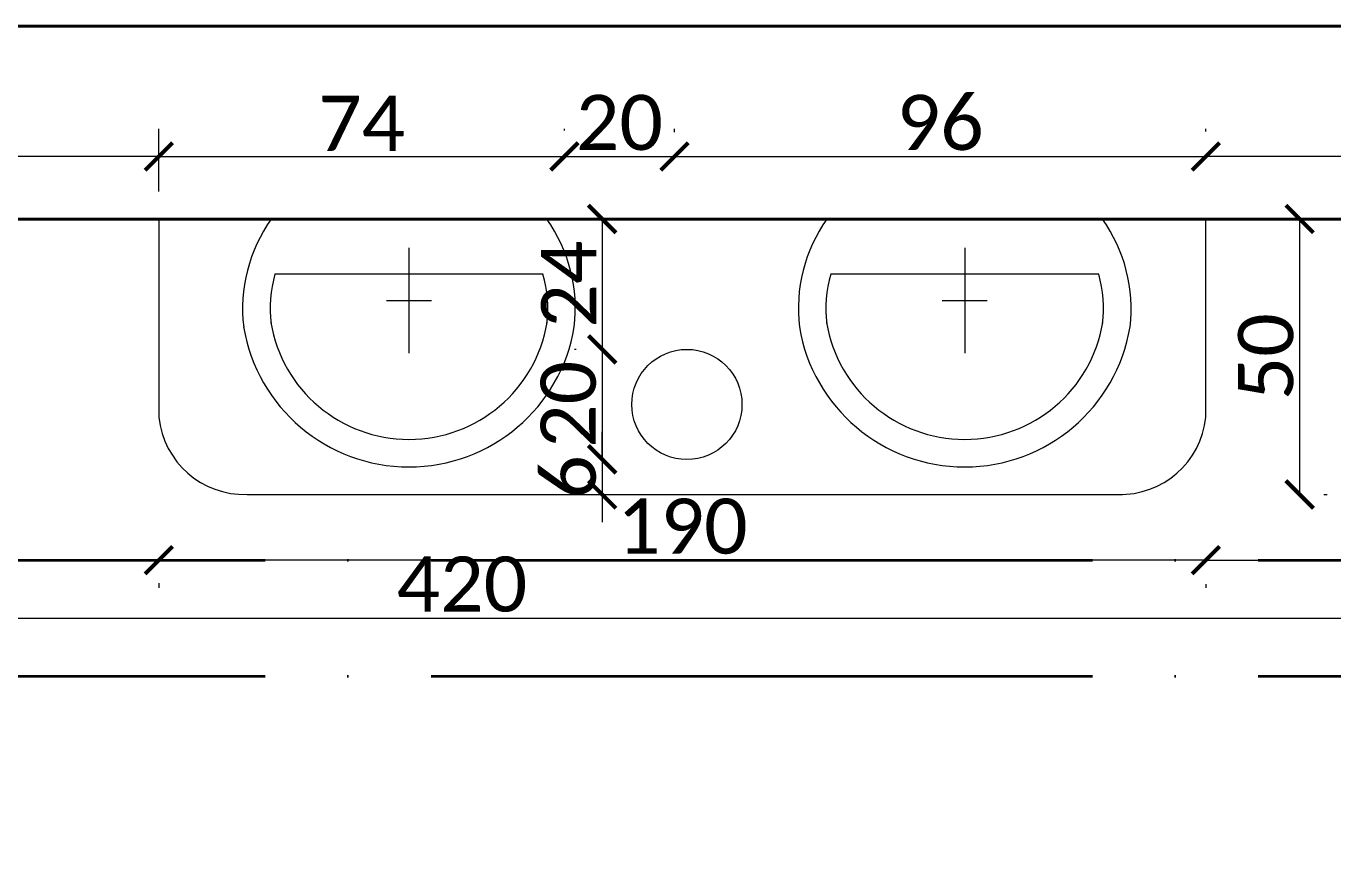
# Model space of a CAD drawing. Header units: centimetres. Extents: x -26724 to 60145, y -23645 to 6771.
# Drawn here: x 312.6 to 549.7, y 4872.2 to 5025 of the extents above; entities that cross this region are included whole.
import ezdxf

# ---------------------------------------------------------------- set-up
doc = ezdxf.new("R2010")
doc.units = ezdxf.units.CM
for name, pattern in [('ACAD_ISO04W100', [30, 24, -3, 0, -3]), ('AUSGEZOGEN', [0]), ('PUNKT2_S9', [0.35, 0.15, -0.1, 0, -0.1])]:
    doc.linetypes.add(name, pattern=pattern)
for name, color, linetype, lineweight in [('2.IZGLED', 7, 'Continuous', 13), ('4.KOTE', 88, 'Continuous', 15), ('namjestaj', 150, 'Continuous', 5), ('vrata', 83, 'Continuous', 18), ('XR$5$Wand Mauerwerk nicht tragend', 252, 'PUNKT2_S9', 13), ('zid', 7, 'Continuous', 40)]:
    doc.layers.add(name, color=color, linetype=linetype, lineweight=lineweight)
doc.layers.add('IZGLED 2', color=253, linetype='Continuous', lineweight=9, true_color=0x828282)
doc.styles.get("Standard").update_dxf_attribs({"font": 'calibri.ttf'})
doc.dimstyles.new('ja 1 50', dxfattribs={"dimtxt": 10, "dimasz": 5, "dimexe": 5, "dimexo": 5, "dimgap": 1, "dimtad": 1, "dimdec": 0, "dimtxsty": 'Standard', "dimblk": 'ARCHTICK', "dimcen": 2.5, "dimclrd": 256, "dimclrt": 7, "dimadec": 0, "dimazin": 0, "dimtfac": 1, "dimtdec": 0, "dimtix": 1, "dimtmove": 1, "dimatfit": 3, "dimldrblk": 'ARCHTICK', "dimfxl": 10, "dimfxlon": 1, "dimlwd": 0, "dimlwe": 9, "dimarcsym": 0})

# ---------------------------------------------------------------- blocks, each defined once
blk = doc.blocks.new('_ArchTick')
at = {"color": 0, "linetype": 'ByBlock', "const_width": 0.15}
blk.add_lwpolyline([(-0.5, -0.5), (0.5, 0.5)], dxfattribs=at)
blk = doc.blocks.new('*D2216')
at = {"layer": '4.KOTE', "lineweight": 0, "transparency": 16777216}
blk.add_line((181.69, 4917.54), (601.69, 4917.54), dxfattribs=at)
at = {"layer": '4.KOTE', "color": 0, "lineweight": 9, "transparency": 16777216}
for p, q in [((181.69, 4912.96), (181.69, 4912.54)), ((601.69, 4912.96), (601.69, 4912.54))]:
    blk.add_line(p, q, dxfattribs=at)
at = {"layer": 'Defpoints', "color": 0, "transparency": 16777216}
for p in [(181.69, 4946.35, 1216.69), (601.69, 4946.35, 1216.69), (601.69, 4917.54)]:
    blk.add_point(p, dxfattribs=at)
at = {"layer": '4.KOTE', "lineweight": 0, "transparency": 16777216, "xscale": 5, "yscale": 5, "zscale": 5, "rotation": 180}
blk.add_blockref('_ArchTick', (181.69, 4917.54), dxfattribs=at)
at = {"layer": '4.KOTE', "lineweight": 0, "transparency": 16777216, "xscale": 5, "yscale": 5, "zscale": 5}
blk.add_blockref('_ArchTick', (601.69, 4917.54), dxfattribs=at)
at = {"layer": '4.KOTE', "color": 7, "transparency": 16777216, "insert": (391.69, 4923.66), "char_height": 10, "attachment_point": 5}
blk.add_mtext('420', dxfattribs=at)
blk = doc.blocks.new('*D2302')
at = {"layer": '4.KOTE', "color": 0, "lineweight": 9, "transparency": 16777216}
for p, q in [((233.94, 4989.96), (232.91, 4989.96)), ((234.06, 4874.96), (232.91, 4874.96))]:
    blk.add_line(p, q, dxfattribs=at)
at = {"layer": '4.KOTE', "lineweight": 0, "transparency": 16777216}
blk.add_line((237.91, 4989.96), (237.91, 4874.96), dxfattribs=at)
at = {"layer": 'Defpoints', "color": 0, "transparency": 16777216}
for p in [(316.45, 4989.96, 1216.69), (237.91, 4874.96), (326.69, 4874.96, 1216.69)]:
    blk.add_point(p, dxfattribs=at)
at = {"layer": '4.KOTE', "lineweight": 0, "transparency": 16777216, "xscale": 5, "yscale": 5, "zscale": 5}
for p, rotation in [((237.91, 4989.96), 90), ((237.91, 4874.96), 270)]:
    blk.add_blockref('_ArchTick', p, dxfattribs=dict(at, rotation=rotation))
at = {"layer": '4.KOTE', "color": 7, "transparency": 16777216, "insert": (231.82, 4932.46), "char_height": 10, "attachment_point": 5, "rotation": 90}
blk.add_mtext('115', dxfattribs=at)
blk = doc.blocks.new('*D2303')
at = {"layer": '4.KOTE', "lineweight": 0, "transparency": 16777216}
blk.add_line((526.69, 4928.05), (336.69, 4928.05), dxfattribs=at)
at = {"layer": '4.KOTE', "color": 0, "lineweight": 9, "transparency": 16777216}
for p, q in [((336.69, 4923.6), (336.69, 4923.05)), ((526.69, 4923.68), (526.69, 4923.05))]:
    blk.add_line(p, q, dxfattribs=at)
at = {"layer": 'Defpoints', "color": 0, "transparency": 16777216}
for p in [(526.69, 4974.46, 1216.69), (336.69, 4967.98, 1216.69), (336.69, 4928.05)]:
    blk.add_point(p, dxfattribs=at)
at = {"layer": '4.KOTE', "lineweight": 0, "transparency": 16777216, "xscale": 5, "yscale": 5, "zscale": 5, "rotation": 180}
blk.add_blockref('_ArchTick', (336.69, 4928.05), dxfattribs=at)
at = {"layer": '4.KOTE', "lineweight": 0, "transparency": 16777216, "xscale": 5, "yscale": 5, "zscale": 5}
blk.add_blockref('_ArchTick', (526.69, 4928.05), dxfattribs=at)
at = {"layer": '4.KOTE', "color": 7, "transparency": 16777216, "insert": (431.69, 4934.17), "char_height": 10, "attachment_point": 5}
blk.add_mtext('190', dxfattribs=at)
blk = doc.blocks.new('*D2220')
at = {"layer": '4.KOTE', "color": 0, "lineweight": 9, "transparency": 16777216}
for p, q in [((336.69, 5006.09), (336.69, 5006.31)), ((410.29, 5006.04), (410.29, 5006.31))]:
    blk.add_line(p, q, dxfattribs=at)
at = {"layer": '4.KOTE', "lineweight": 0, "transparency": 16777216}
blk.add_line((336.69, 5001.31), (410.29, 5001.31), dxfattribs=at)
at = {"layer": 'Defpoints', "color": 0, "transparency": 16777216}
for p in [(410.29, 5001.31), (336.69, 4988.65, 1216.69), (410.29, 4984.46, 1216.69)]:
    blk.add_point(p, dxfattribs=at)
at = {"layer": '4.KOTE', "lineweight": 0, "transparency": 16777216, "xscale": 5, "yscale": 5, "zscale": 5, "rotation": 180}
blk.add_blockref('_ArchTick', (336.69, 5001.31), dxfattribs=at)
at = {"layer": '4.KOTE', "lineweight": 0, "transparency": 16777216, "xscale": 5, "yscale": 5, "zscale": 5}
blk.add_blockref('_ArchTick', (410.29, 5001.31), dxfattribs=at)
at = {"layer": '4.KOTE', "color": 7, "transparency": 16777216, "insert": (373.49, 5007.33), "char_height": 10, "attachment_point": 5}
blk.add_mtext('74', dxfattribs=at)
blk = doc.blocks.new('*D2304')
at = {"layer": '4.KOTE', "color": 0, "lineweight": 9, "transparency": 16777216}
for p, q in [((410.29, 5006.04), (410.29, 5006.31)), ((430.26, 5005.74), (430.26, 5006.31))]:
    blk.add_line(p, q, dxfattribs=at)
at = {"layer": '4.KOTE', "lineweight": 0, "transparency": 16777216}
blk.add_line((410.29, 5001.31), (430.26, 5001.31), dxfattribs=at)
at = {"layer": 'Defpoints', "color": 0, "transparency": 16777216}
for p in [(430.26, 5001.31), (410.29, 4984.46, 1216.69), (430.26, 4960.37, 1216.69)]:
    blk.add_point(p, dxfattribs=at)
at = {"layer": '4.KOTE', "lineweight": 0, "transparency": 16777216, "xscale": 5, "yscale": 5, "zscale": 5, "rotation": 180}
blk.add_blockref('_ArchTick', (410.29, 5001.31), dxfattribs=at)
at = {"layer": '4.KOTE', "lineweight": 0, "transparency": 16777216, "xscale": 5, "yscale": 5, "zscale": 5}
blk.add_blockref('_ArchTick', (430.26, 5001.31), dxfattribs=at)
at = {"layer": '4.KOTE', "color": 7, "transparency": 16777216, "insert": (420.27, 5007.43), "char_height": 10, "attachment_point": 5}
blk.add_mtext('20', dxfattribs=at)
blk = doc.blocks.new('*D2305')
at = {"layer": '4.KOTE', "color": 0, "lineweight": 9, "transparency": 16777216}
for p, q in [((430.26, 5005.74), (430.26, 5006.31)), ((526.69, 5005.85), (526.69, 5006.31))]:
    blk.add_line(p, q, dxfattribs=at)
at = {"layer": '4.KOTE', "lineweight": 0, "transparency": 16777216}
blk.add_line((430.26, 5001.31), (526.69, 5001.31), dxfattribs=at)
at = {"layer": 'Defpoints', "color": 0, "transparency": 16777216}
for p in [(526.69, 5001.31), (526.69, 4969.38, 1216.69), (430.26, 4960.37, 1216.69)]:
    blk.add_point(p, dxfattribs=at)
at = {"layer": '4.KOTE', "lineweight": 0, "transparency": 16777216, "xscale": 5, "yscale": 5, "zscale": 5, "rotation": 180}
blk.add_blockref('_ArchTick', (430.26, 5001.31), dxfattribs=at)
at = {"layer": '4.KOTE', "lineweight": 0, "transparency": 16777216, "xscale": 5, "yscale": 5, "zscale": 5}
blk.add_blockref('_ArchTick', (526.69, 5001.31), dxfattribs=at)
at = {"layer": '4.KOTE', "color": 7, "transparency": 16777216, "insert": (478.48, 5007.43), "char_height": 10, "attachment_point": 5}
blk.add_mtext('96', dxfattribs=at)
blk = doc.blocks.new('*D2385')
at = {"layer": '4.KOTE', "color": 0, "lineweight": 9, "transparency": 16777216}
for p, q in [((526.69, 5006.07), (526.69, 5006.31)), ((601.69, 5006.11), (601.69, 5006.31))]:
    blk.add_line(p, q, dxfattribs=at)
at = {"layer": '4.KOTE', "lineweight": 0, "transparency": 16777216}
blk.add_line((601.69, 5001.31), (526.69, 5001.31), dxfattribs=at)
at = {"layer": 'Defpoints', "color": 0, "transparency": 16777216}
for p in [(526.69, 5001.31), (601.69, 4989.96, 1216.69), (526.69, 4987.48, 1216.69)]:
    blk.add_point(p, dxfattribs=at)
at = {"layer": '4.KOTE', "lineweight": 0, "transparency": 16777216, "xscale": 5, "yscale": 5, "zscale": 5, "rotation": 180}
blk.add_blockref('_ArchTick', (526.69, 5001.31), dxfattribs=at)
at = {"layer": '4.KOTE', "lineweight": 0, "transparency": 16777216, "xscale": 5, "yscale": 5, "zscale": 5}
blk.add_blockref('_ArchTick', (601.69, 5001.31), dxfattribs=at)
at = {"layer": '4.KOTE', "color": 7, "transparency": 16777216, "insert": (564.19, 5007.38), "char_height": 10, "attachment_point": 5}
blk.add_mtext('75', dxfattribs=at)
blk = doc.blocks.new('*D2339')
at = {"layer": '4.KOTE', "color": 0, "lineweight": 9, "transparency": 16777216}
for p, q in [((-18.67, 4968.4), (-18.9, 4968.4)), ((-12.06, 4897.46), (-18.9, 4897.46))]:
    blk.add_line(p, q, dxfattribs=at)
at = {"layer": '4.KOTE', "lineweight": 0, "transparency": 16777216}
blk.add_line((-13.9, 4968.4), (-13.9, 4897.46), dxfattribs=at)
at = {"layer": 'Defpoints', "color": 0, "transparency": 16777216}
for p in [(-0.49, 4968.4, 1216.69), (-13.9, 4897.46), (604.19, 4897.46, 1216.69)]:
    blk.add_point(p, dxfattribs=at)
at = {"layer": '4.KOTE', "lineweight": 0, "transparency": 16777216, "xscale": 5, "yscale": 5, "zscale": 5}
for p, rotation in [((-13.9, 4968.4), 90), ((-13.9, 4897.46), 270)]:
    blk.add_blockref('_ArchTick', p, dxfattribs=dict(at, rotation=rotation))
at = {"layer": '4.KOTE', "color": 7, "transparency": 16777216, "insert": (-19.93, 4932.93), "char_height": 10, "attachment_point": 5, "rotation": 90}
blk.add_mtext('71', dxfattribs=at)
blk = doc.blocks.new('gggggg')
at = {"layer": 'namjestaj'}
for p, q in [((-427.02, 2877.23), (-427.02, 2858.11)), ((-402.7, 2872.44), (-451.34, 2872.44)), ((-431.11, 2867.67), (-422.93, 2867.67))]:
    blk.add_line(p, q, dxfattribs=at)
for centre, radius, start, end in [((-429.01, 2866.13), 28.2, 144.6736, 186.7057), ((-425.03, 2866.13), 28.2, 353.2943, 35.3264), ((-429.01, 2866.13), 23.2, 164.2253, 186.7057), ((-425.03, 2866.13), 23.2, 353.2943, 15.7747), ((-427.02, 2867.86), 30.42, 189.4953, 350.5047), ((-427.02, 2867.86), 25.42, 189.4953, 350.5047)]:
    blk.add_arc(centre, radius, start, end, dxfattribs=at)
blk = doc.blocks.new('*D2819')
at = {"layer": '4.KOTE', "lineweight": 0, "transparency": 16777216}
blk.add_line((181.69, 4928.05), (336.69, 4928.05), dxfattribs=at)
at = {"layer": '4.KOTE', "color": 0, "lineweight": 9, "transparency": 16777216}
for p, q in [((181.69, 4923.87), (181.69, 4923.05)), ((336.69, 4923.87), (336.69, 4923.05))]:
    blk.add_line(p, q, dxfattribs=at)
at = {"layer": 'Defpoints', "color": 0, "transparency": 16777216}
for p in [(181.69, 4989.96, 1216.69), (336.69, 4989.96, 1216.69), (336.69, 4928.05)]:
    blk.add_point(p, dxfattribs=at)
at = {"layer": '4.KOTE', "lineweight": 0, "transparency": 16777216, "xscale": 5, "yscale": 5, "zscale": 5, "rotation": 180}
blk.add_blockref('_ArchTick', (181.69, 4928.05), dxfattribs=at)
at = {"layer": '4.KOTE', "lineweight": 0, "transparency": 16777216, "xscale": 5, "yscale": 5, "zscale": 5}
blk.add_blockref('_ArchTick', (336.69, 4928.05), dxfattribs=at)
at = {"layer": '4.KOTE', "color": 7, "transparency": 16777216, "insert": (259.19, 4934.13), "char_height": 10, "attachment_point": 5}
blk.add_mtext('155', dxfattribs=at)
blk = doc.blocks.new('*D2820')
at = {"layer": '4.KOTE', "lineweight": 0, "transparency": 16777216}
blk.add_line((526.69, 4928.05), (601.69, 4928.05), dxfattribs=at)
at = {"layer": '4.KOTE', "color": 0, "lineweight": 9, "transparency": 16777216}
for p, q in [((526.69, 4923.51), (526.69, 4923.05)), ((601.69, 4923.61), (601.69, 4923.05))]:
    blk.add_line(p, q, dxfattribs=at)
at = {"layer": 'Defpoints', "color": 0, "transparency": 16777216}
for p in [(601.69, 4968.46, 1216.69), (526.69, 4960.02, 1216.69), (601.69, 4928.05)]:
    blk.add_point(p, dxfattribs=at)
at = {"layer": '4.KOTE', "lineweight": 0, "transparency": 16777216, "xscale": 5, "yscale": 5, "zscale": 5, "rotation": 180}
blk.add_blockref('_ArchTick', (526.69, 4928.05), dxfattribs=at)
at = {"layer": '4.KOTE', "lineweight": 0, "transparency": 16777216, "xscale": 5, "yscale": 5, "zscale": 5}
blk.add_blockref('_ArchTick', (601.69, 4928.05), dxfattribs=at)
at = {"layer": '4.KOTE', "color": 7, "transparency": 16777216, "insert": (564.19, 4934.12), "char_height": 10, "attachment_point": 5}
blk.add_mtext('75', dxfattribs=at)
blk = doc.blocks.new('*D2821')
at = {"layer": '4.KOTE', "color": 0, "lineweight": 9, "transparency": 16777216}
for p, q in [((412.38, 4989.96), (412.14, 4989.96)), ((412.39, 4966.3), (412.14, 4966.3))]:
    blk.add_line(p, q, dxfattribs=at)
at = {"layer": '4.KOTE', "lineweight": 0, "transparency": 16777216}
blk.add_line((417.14, 4989.96), (417.14, 4966.3), dxfattribs=at)
at = {"layer": 'Defpoints', "color": 0, "transparency": 16777216}
for p in [(431.69, 4989.96, 1216.69), (417.14, 4966.3), (432.26, 4966.3, 1216.69)]:
    blk.add_point(p, dxfattribs=at)
at = {"layer": '4.KOTE', "lineweight": 0, "transparency": 16777216, "xscale": 5, "yscale": 5, "zscale": 5}
for p, rotation in [((417.14, 4989.96), 90), ((417.14, 4966.3), 270)]:
    blk.add_blockref('_ArchTick', p, dxfattribs=dict(at, rotation=rotation))
at = {"layer": '4.KOTE', "color": 7, "transparency": 16777216, "insert": (411.07, 4978.13), "char_height": 10, "attachment_point": 5, "rotation": 90}
blk.add_mtext('24', dxfattribs=at)
blk = doc.blocks.new('*D2822')
at = {"layer": '4.KOTE', "color": 0, "lineweight": 9, "transparency": 16777216}
for p, q in [((412.39, 4966.3), (412.14, 4966.3)), ((412.4, 4946.34), (412.14, 4946.34))]:
    blk.add_line(p, q, dxfattribs=at)
at = {"layer": '4.KOTE', "lineweight": 0, "transparency": 16777216}
blk.add_line((417.14, 4966.3), (417.14, 4946.34), dxfattribs=at)
at = {"layer": 'Defpoints', "color": 0, "transparency": 16777216}
for p in [(432.26, 4966.3, 1216.69), (417.14, 4946.34), (433.37, 4946.34, 1216.69)]:
    blk.add_point(p, dxfattribs=at)
at = {"layer": '4.KOTE', "lineweight": 0, "transparency": 16777216, "xscale": 5, "yscale": 5, "zscale": 5}
for p, rotation in [((417.14, 4966.3), 90), ((417.14, 4946.34), 270)]:
    blk.add_blockref('_ArchTick', p, dxfattribs=dict(at, rotation=rotation))
at = {"layer": '4.KOTE', "color": 7, "transparency": 16777216, "insert": (411.02, 4956.32), "char_height": 10, "attachment_point": 5, "rotation": 90}
blk.add_mtext('20', dxfattribs=at)
blk = doc.blocks.new('*D2823')
at = {"layer": '4.KOTE', "lineweight": 0, "transparency": 16777216}
for p, q in [((417.14, 4946.34), (417.14, 4951.34)), ((417.14, 4946.34), (417.14, 4939.96)), ((417.14, 4939.96), (417.14, 4934.96))]:
    blk.add_line(p, q, dxfattribs=at)
at = {"layer": '4.KOTE', "color": 0, "lineweight": 9, "transparency": 16777216}
for p, q in [((412.4, 4946.34), (412.14, 4946.34)), ((412.31, 4939.96), (412.14, 4939.96))]:
    blk.add_line(p, q, dxfattribs=at)
at = {"layer": 'Defpoints', "color": 0, "transparency": 16777216}
for p in [(433.37, 4946.34, 1216.69), (417.14, 4939.96), (426.43, 4939.96, 1216.69)]:
    blk.add_point(p, dxfattribs=at)
at = {"layer": '4.KOTE', "lineweight": 0, "transparency": 16777216, "xscale": 5, "yscale": 5, "zscale": 5}
for p, rotation in [((417.14, 4946.34), 270), ((417.14, 4939.96), 90)]:
    blk.add_blockref('_ArchTick', p, dxfattribs=dict(at, rotation=rotation))
at = {"layer": '4.KOTE', "color": 7, "transparency": 16777216, "insert": (411.02, 4943.15), "char_height": 10, "attachment_point": 5, "rotation": 90}
blk.add_mtext('6', dxfattribs=at)
blk = doc.blocks.new('*D2824')
at = {"layer": '4.KOTE', "color": 0, "lineweight": 9, "transparency": 16777216}
for p, q in [((181.69, 4994.96), (181.69, 5006.31)), ((336.69, 4994.96), (336.69, 5006.31))]:
    blk.add_line(p, q, dxfattribs=at)
at = {"layer": '4.KOTE', "lineweight": 0, "transparency": 16777216}
blk.add_line((336.69, 5001.31), (181.69, 5001.31), dxfattribs=at)
at = {"layer": 'Defpoints', "color": 0, "transparency": 16777216}
for p in [(181.69, 5001.31), (181.69, 4989.96, 1216.69), (336.69, 4989.96, 1216.69)]:
    blk.add_point(p, dxfattribs=at)
at = {"layer": '4.KOTE', "lineweight": 0, "transparency": 16777216, "xscale": 5, "yscale": 5, "zscale": 5, "rotation": 180}
blk.add_blockref('_ArchTick', (181.69, 5001.31), dxfattribs=at)
at = {"layer": '4.KOTE', "lineweight": 0, "transparency": 16777216, "xscale": 5, "yscale": 5, "zscale": 5}
blk.add_blockref('_ArchTick', (336.69, 5001.31), dxfattribs=at)
at = {"layer": '4.KOTE', "color": 7, "transparency": 16777216, "insert": (259.19, 5007.39), "char_height": 10, "attachment_point": 5}
blk.add_mtext('155', dxfattribs=at)
blk = doc.blocks.new('*D2825')
at = {"layer": '4.KOTE', "lineweight": 0, "transparency": 16777216}
blk.add_line((543.7, 4989.96), (543.7, 4939.96), dxfattribs=at)
at = {"layer": '4.KOTE', "color": 0, "lineweight": 9, "transparency": 16777216}
for p, q in [((548.43, 4989.96), (548.7, 4989.96)), ((548.07, 4939.96), (548.7, 4939.96))]:
    blk.add_line(p, q, dxfattribs=at)
at = {"layer": 'Defpoints', "color": 0, "transparency": 16777216}
for p in [(526.69, 4989.96, 1216.69), (497.58, 4939.96, 1216.69), (543.7, 4939.96)]:
    blk.add_point(p, dxfattribs=at)
at = {"layer": '4.KOTE', "lineweight": 0, "transparency": 16777216, "xscale": 5, "yscale": 5, "zscale": 5}
for p, rotation in [((543.7, 4989.96), 90), ((543.7, 4939.96), 270)]:
    blk.add_blockref('_ArchTick', p, dxfattribs=dict(at, rotation=rotation))
at = {"layer": '4.KOTE', "color": 7, "transparency": 16777216, "insert": (537.58, 4964.96), "char_height": 10, "attachment_point": 5, "rotation": 90}
blk.add_mtext('50', dxfattribs=at)

msp = doc.modelspace()

# ---------------------------------------------------------------- linework, layer by layer
at = {"layer": '2.IZGLED', "elevation": 1216.69}
for points in [[(526.69, 4953.96), (526.69, 4989.96), (336.69, 4989.96), (336.69, 4953.96)], [(352.69, 4939.96), (511.53, 4939.96)]]:
    msp.add_lwpolyline(points, dxfattribs=at)
at = {"layer": '2.IZGLED'}
msp.add_circle((432.51, 4956.3, 1216.69), 10, dxfattribs=at)
for centre, start, end in [((352.27, 4955.63, 1216.69), 186.0941, 271.5341), ((511.11, 4955.63, 1216.69), 268.4659, 353.9059)]:
    msp.add_arc(centre, 15.67, start, end, dxfattribs=at)
at = {"layer": 'IZGLED 2', "color": 5, "linetype": 'ACAD_ISO04W100', "lineweight": 35, "ltscale": 5}
for p, q in [((-214.31, 4928.05), (910.94, 4928.05)), ((-214.31, 4906.98), (910.94, 4906.98))]:
    msp.add_line(p, q, dxfattribs=at)
at = {"layer": 'XR$5$Wand Mauerwerk nicht tragend', "color": 1, "linetype": 'AUSGEZOGEN', "lineweight": 18, "transparency": 33554687}
msp.add_line((336.69, 4989.96, 1216.69), (336.69, 4989.96, 1216.69), dxfattribs=at)
msp.add_line((336.69, 4989.96, 1216.69), (336.69, 4989.96, 1216.69), dxfattribs=at)
at = {"layer": 'zid', "transparency": 33554687}
for p, q in [((171.69, 5024.96, 1216.69), (826.69, 5024.96, 1216.69)), ((171.69, 4989.96, 1216.69), (806.69, 4989.96, 1216.69)), ((806.69, 4989.96, 1216.69), (171.69, 4989.96, 1216.69)), ((171.69, 4989.96, 1216.69), (806.69, 4989.96, 1216.69)), ((806.69, 4989.96, 1216.69), (171.69, 4989.96, 1216.69))]:
    msp.add_line(p, q, dxfattribs=at)

# ---------------------------------------------------------------- block references
at = {"layer": 'vrata'}
for p in [(809.1, 2107.52, 1216.69), (909.94, 2107.52, 1216.69)]:
    msp.add_blockref('gggggg', p, dxfattribs=at)

# ---------------------------------------------------------------- dimensions: what is measured, and where the dimension line sits
at = {"layer": '4.KOTE'}
for base, p1, p2, picture, middle in [((181.69, 5001.31), (336.69, 4989.96, 1216.69), (181.69, 4989.96, 1216.69), '*D2824', (259.19, 5007.39)), ((410.29, 5001.31), (336.69, 4988.65, 1216.69), (410.29, 4984.46, 1216.69), '*D2220', (373.49, 5007.33)), ((430.26, 5001.31), (410.29, 4984.46, 1216.69), (430.26, 4960.37, 1216.69), '*D2304', (420.27, 5007.43)), ((526.69, 5001.31), (430.26, 4960.37, 1216.69), (526.69, 4969.38, 1216.69), '*D2305', (478.48, 5007.43)), ((526.69, 5001.31), (601.69, 4989.96, 1216.69), (526.69, 4987.48, 1216.69), '*D2385', (564.19, 5007.38)), ((336.69, 4928.05), (181.69, 4989.96, 1216.69), (336.69, 4989.96, 1216.69), '*D2819', (259.19, 4934.13)), ((336.69, 4928.05), (526.69, 4974.46, 1216.69), (336.69, 4967.98, 1216.69), '*D2303', (431.69, 4934.17)), ((601.69, 4928.05), (526.69, 4960.02, 1216.69), (601.69, 4968.46, 1216.69), '*D2820', (564.19, 4934.12)), ((601.69, 4917.54), (181.69, 4946.35, 1216.69), (601.69, 4946.35, 1216.69), '*D2216', (391.69, 4923.66))]:
    dim = msp.add_linear_dim(base=base, p1=p1, p2=p2, dimstyle='ja 1 50', dxfattribs=at)
    dim.commit()
    dim.dimension.update_dxf_attribs({"geometry": picture, "text_midpoint": middle})
for base, p1, p2, picture, middle in [((237.91, 4874.96), (316.45, 4989.96, 1216.69), (326.69, 4874.96, 1216.69), '*D2302', (231.82, 4932.46)), ((417.14, 4966.3), (431.69, 4989.96, 1216.69), (432.26, 4966.3, 1216.69), '*D2821', (411.07, 4978.13)), ((543.7, 4939.96), (526.69, 4989.96, 1216.69), (497.58, 4939.96, 1216.69), '*D2825', (537.58, 4964.96)), ((-13.9, 4897.46), (-0.49, 4968.4, 1216.69), (604.19, 4897.46, 1216.69), '*D2339', (-19.93, 4932.93)), ((417.14, 4946.34), (432.26, 4966.3, 1216.69), (433.37, 4946.34, 1216.69), '*D2822', (411.02, 4956.32)), ((417.14, 4939.96), (433.37, 4946.34, 1216.69), (426.43, 4939.96, 1216.69), '*D2823', (411.02, 4943.15))]:
    dim = msp.add_linear_dim(base=base, p1=p1, p2=p2, angle=90, dimstyle='ja 1 50', dxfattribs=at)
    dim.commit()
    dim.dimension.update_dxf_attribs({"geometry": picture, "text_midpoint": middle})

doc.saveas('drawing.dxf')
